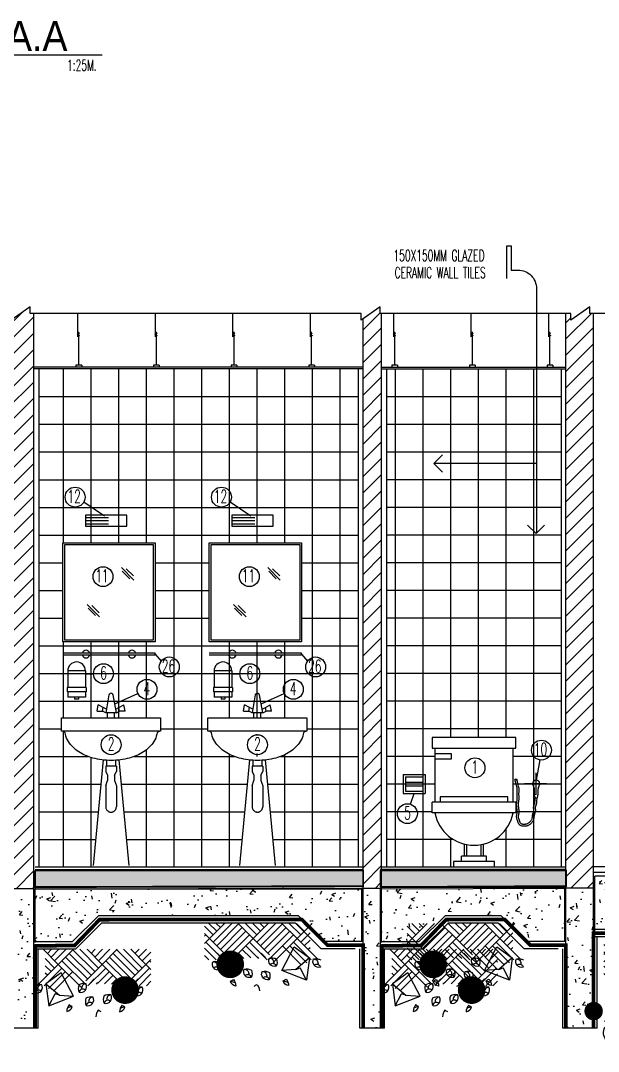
# Model space of a CAD drawing. Extents: x 417610.1 to 417639, y 43413.5 to 43433.4.
# Drawn here: x 417629.19 to 417632.32, y 43422.43 to 43428.02 of the extents above; entities that cross this region are included whole.
import ezdxf

# ---------------------------------------------------------------- set-up
doc = ezdxf.new("R2010")
doc.units = 0
doc.header["$MEASUREMENT"] = 0
for name, pattern in [('CENTER2', [1.125, 0.75, -0.125, 0.125, -0.125]), ('HIDDEN', [0.375, 0.25, -0.125]), ('HIDDEN2', [0.1875, 0.125, -0.0625])]:
    doc.linetypes.add(name, pattern=pattern)
doc.layers.get('0').update_dxf_attribs({"linetype": 'CONTINUOUS'})
for name, color, linetype in [('2', 2, 'CONTINUOUS'), ('AXIS', 11, 'CENTER2'), ('DIM1', 2, 'CONTINUOUS'), ('DW', 7, 'CONTINUOUS'), ('ELE', 3, 'CONTINUOUS'), ('ELV', 7, 'CONTINUOUS'), ('FIX', 3, 'CONTINUOUS'), ('gravel', 11, 'CONTINUOUS'), ('Hatch', 11, 'CONTINUOUS'), ('Plaster', 7, 'CONTINUOUS'), ('SANI', 2, 'CONTINUOUS'), ('SETTING', 3, 'CONTINUOUS'), ('Tile', 5, 'CONTINUOUS'), ('TXT', 2, 'CONTINUOUS'), ('TXT1', 2, 'CONTINUOUS'), ('WALL', 6, 'CONTINUOUS'), ('WallPartition', 2, 'CONTINUOUS'), ('Windows', 9, 'CONTINUOUS')]:
    doc.layers.add(name, color=color, linetype=linetype)
doc.styles.add('ROMANS', font='ROMANS.shx', dxfattribs={"width": 0.6})
doc.styles.add('TTXT', font='swisse.ttf', dxfattribs={"width": 0.6})
pattern_1 = [(50, (-177.4612, -96.84922), (0.21517805478, -0.018825640495), [0.0225, -0.2475]), (355, (-177.4612, -96.84922), (-0.04162540008, 0.22565764011), [0.018, -0.198]), (100.4514, (-177.44326, -96.8508), (0.17355281451, 0.20683186262), [0.019122057, -0.2103426336]), (46.1842, (-177.4612, -96.78922), (0.32017231459, -0.0496557043), [0.03375, -0.37125]), (96.6356, (-177.4345, -96.79336), (0.28039881166, 0.29223536127), [0.0286830864, -0.3155139]), (351.1842, (-177.4612, -96.78922), (0.28039858354, 0.29223558028), [0.027, -0.297]), (21, (-177.4312, -96.80422), (0.179072115636, -0.1207856672), [0.0225, -0.2475]), (326, (-177.4312, -96.80422), (0.07299459958, 0.21754501351), [0.018, -0.198]), (71.4514, (-177.41627, -96.81429), (0.25206678857, 0.09675914901), [0.019122057, -0.2103426336]), (37.5, (-177.46119, -96.84922), (0.003647956595, 0.09986815615), [0, -0.1956, 0, -0.201, 0, -0.19875]), (7.5, (-177.46119, -96.84922), (0.078920861233, 0.118323513565), [0, -0.1146, 0, -0.1911, 0, -0.07575]), (327.5, (-177.52809, -96.84922), (0.160146730852, -0.00676646152), [0, -0.075, 0, -0.234, 0, -0.3105]), (317.5, (-177.5581, -96.84922), (0.174955850803, 0.0300314947), [0, -0.0975, 0, -0.1554, 0, -0.2205])]

# ---------------------------------------------------------------- blocks, each defined once
blk = doc.blocks.new('A$C54676CD1')
at = {"layer": 'AXIS', "linetype": 'CENTER2', "ltscale": 10}
for p, q in [((0.1153, 0.1709), (0.1153, 0.29)), ((0.1716, 0.2302), (0.0525, 0.2302))]:
    blk.add_line(p, q, dxfattribs=at)
at = {"layer": 'DIM1', "linetype": 'HIDDEN'}
for points in [[(0.1196, 0.156), (0.1183, 0.1482), (0.1175, 0.142), (0.117, 0.1369), (0.1167, 0.1328), (0.1165, 0.1294), (0.1164, 0.1262), (0.1161, 0.1231), (0.1155, 0.1198), (0.1146, 0.1167), (0.1135, 0.1137), (0.1124, 0.1111), (0.1114, 0.1087), (0.1105, 0.1066), (0.1099, 0.1048), (0.1094, 0.1033), (0.1092, 0.1022), (0.1092, 0.1011), (0.1093, 0.0997), (0.1095, 0.0979), (0.1099, 0.0957), (0.1104, 0.0932), (0.1108, 0.0902), (0.111, 0.0869), (0.1109, 0.0832), (0.1103, 0.0796), (0.1094, 0.0762), (0.1084, 0.0731), (0.1073, 0.0702), (0.1063, 0.0674), (0.1053, 0.0648), (0.1046, 0.0625), (0.104, 0.0602), (0.1036, 0.058), (0.1033, 0.0555), (0.1031, 0.0527), (0.1028, 0.0497), (0.1025, 0.0464), (0.102, 0.0428), (0.1012, 0.039), (0.1, 0.0351), (0.0983, 0.0312), (0.0963, 0.0275), (0.094, 0.0241), (0.0915, 0.0208), (0.0889, 0.0178), (0.0862, 0.0149), (0.0834, 0.0123), (0.0806, 0.01), (0.0778, 0.0079), (0.0749, 0.0061), (0.0719, 0.0045), (0.0689, 0.0032), (0.0658, 0.0022), (0.0627, 0.0014), (0.0595, 0.0008), (0.0563, 0.0004), (0.0529, 0.0001), (0.0494, 0), (0.0458, 0.0001), (0.042, 0.0004), (0.0382, 0.001), (0.0344, 0.0021), (0.0306, 0.0036), (0.0269, 0.0059), (0.0237, 0.0088), (0.0212, 0.012), (0.0194, 0.0153), (0.018, 0.0186), (0.0169, 0.0217), (0.016, 0.0246), (0.0152, 0.0273), (0.0145, 0.0298), (0.0137, 0.0322), (0.0128, 0.0347), (0.0119, 0.0374), (0.011, 0.0402), (0.0102, 0.0433), (0.0095, 0.0465), (0.0091, 0.05), (0.0089, 0.0537), (0.0092, 0.0573), (0.0097, 0.0607), (0.0103, 0.064), (0.011, 0.0671), (0.0116, 0.0702), (0.012, 0.0732), (0.0124, 0.0763), (0.0125, 0.0795), (0.0124, 0.0831), (0.012, 0.087), (0.0115, 0.0913), (0.0109, 0.0959), (0.0102, 0.1007), (0.0096, 0.1057), (0.0092, 0.1108), (0.009, 0.1161), (0.009, 0.1212), (0.0094, 0.1262), (0.0099, 0.1309), (0.0105, 0.1354), (0.0111, 0.1396), (0.0117, 0.1435), (0.0122, 0.1471), (0.0125, 0.1503), (0.0126, 0.1533), (0.0126, 0.1563), (0.0125, 0.1592), (0.0123, 0.1622), (0.012, 0.1652), (0.0118, 0.1684), (0.0116, 0.1717), (0.0115, 0.1752), (0.0116, 0.1787), (0.0118, 0.1822), (0.012, 0.1855), (0.0123, 0.1887), (0.0126, 0.1917), (0.0127, 0.1946), (0.0128, 0.1973), (0.0128, 0.1998), (0.0125, 0.2023), (0.0121, 0.2051), (0.0113, 0.2089), (0.0101, 0.214), (0.0085, 0.2207), (0.0062, 0.2293), (0.0034, 0.2403), (0, 0.254)], [(0.1097, 0.1576), (0.1084, 0.1496), (0.1076, 0.1431), (0.107, 0.1378), (0.1067, 0.1334), (0.1066, 0.1299), (0.1064, 0.127), (0.1062, 0.1244), (0.1057, 0.1221), (0.1051, 0.1197), (0.1042, 0.1174), (0.1032, 0.115), (0.1022, 0.1127), (0.1012, 0.1103), (0.1004, 0.1079), (0.0997, 0.1056), (0.0993, 0.1032), (0.0992, 0.1009), (0.0993, 0.0986), (0.0997, 0.0963), (0.1001, 0.0939), (0.1005, 0.0916), (0.1009, 0.0892), (0.101, 0.0867), (0.1009, 0.0842), (0.1005, 0.0817), (0.0998, 0.0791), (0.099, 0.0764), (0.098, 0.0737), (0.0969, 0.0709), (0.0959, 0.0681), (0.095, 0.0653), (0.0942, 0.0624), (0.0937, 0.0595), (0.0933, 0.0565), (0.0931, 0.0535), (0.0929, 0.0506), (0.0926, 0.0476), (0.0922, 0.0446), (0.0915, 0.0416), (0.0906, 0.0386), (0.0893, 0.0356), (0.0877, 0.0327), (0.0858, 0.0298), (0.0837, 0.0271), (0.0815, 0.0245), (0.0792, 0.0221), (0.0768, 0.0198), (0.0745, 0.0179), (0.0722, 0.0162), (0.0699, 0.0148), (0.0676, 0.0136), (0.0653, 0.0126), (0.063, 0.0118), (0.0605, 0.0112), (0.0579, 0.0107), (0.0552, 0.0103), (0.0523, 0.0101), (0.0493, 0.01), (0.0463, 0.0101), (0.0433, 0.0103), (0.0404, 0.0108), (0.0376, 0.0116), (0.0351, 0.0126), (0.0329, 0.0139), (0.0311, 0.0156), (0.0296, 0.0176), (0.0283, 0.0198), (0.0273, 0.0222), (0.0264, 0.0248), (0.0256, 0.0274), (0.0248, 0.0301), (0.024, 0.0328), (0.0232, 0.0354), (0.0223, 0.038), (0.0214, 0.0405), (0.0206, 0.043), (0.0199, 0.0456), (0.0194, 0.0482), (0.019, 0.0508), (0.019, 0.0535), (0.0192, 0.0562), (0.0196, 0.0591), (0.0201, 0.062), (0.0208, 0.0652), (0.0214, 0.0685), (0.022, 0.0719), (0.0223, 0.0756), (0.0225, 0.0795), (0.0223, 0.0837), (0.022, 0.088), (0.0214, 0.0926), (0.0208, 0.0972), (0.0201, 0.102), (0.0196, 0.1067), (0.0192, 0.1115), (0.019, 0.1162), (0.019, 0.1208), (0.0193, 0.1253), (0.0198, 0.1297), (0.0204, 0.134), (0.021, 0.1381), (0.0216, 0.1421), (0.0221, 0.146), (0.0225, 0.1497), (0.0226, 0.1532), (0.0226, 0.1565), (0.0225, 0.1598), (0.0222, 0.1629), (0.022, 0.166), (0.0217, 0.1691), (0.0216, 0.1721), (0.0215, 0.1752), (0.0216, 0.1783), (0.0217, 0.1815), (0.022, 0.1846), (0.0223, 0.1878), (0.0225, 0.191), (0.0227, 0.1942), (0.0228, 0.1973), (0.0227, 0.2004), (0.0225, 0.2035), (0.0219, 0.2069), (0.0211, 0.2111), (0.0199, 0.2163), (0.0182, 0.2231), (0.0159, 0.2318), (0.0131, 0.2428), (0.0097, 0.2564)]]:
    blk.add_lwpolyline(points, dxfattribs=at)
at = {"layer": 'DIM1'}
blk.add_circle((0.0046, 0.2544), 0.00364, dxfattribs=at)
at = {"layer": 'SETTING'}
for p, q in [((0.1037, 0.2112), (0.0958, 0.229)), ((0.1268, 0.2112), (0.1347, 0.229)), ((0.1053, 0.1733), (0.1053, 0.2039)), ((0.1067, 0.1648), (0.1058, 0.1685)), ((0.124, 0.1658), (0.1247, 0.1685)), ((0.1253, 0.1733), (0.1253, 0.2039)), ((0.1089, 0.1585), (0.1067, 0.1648)), ((0.1144, 0.1503), (0.1089, 0.1585)), ((0.1147, 0.1503), (0.1205, 0.1567)), ((0.1223, 0.1606), (0.1235, 0.1639))]:
    blk.add_line(p, q, dxfattribs=at)
for centre, radius, start, end in [((0.1153, 0.2302), 0.02, 4.7712, 175.2288), ((0.1013, 0.2314), 0.006, 175.2288, 203.9684), ((0.1292, 0.2314), 0.006, 336.0316, 4.7712), ((0.0873, 0.2039), 0.018, 0, 23.9684), ((0.0973, 0.206), 0.008, 0, 23.9684), ((0.1253, 0.1733), 0.02, 180, 193.7048), ((0.1053, 0.1733), 0.02, 346.2952, 0), ((0.1433, 0.2039), 0.018, 156.0316, 180), ((0.1333, 0.206), 0.008, 156.0316, 180), ((0.1034, 0.1672), 0.02, 328.3138, 340.7517), ((0.1046, 0.1705), 0.02, 340.7517, 346.2952)]:
    blk.add_arc(centre, radius, start, end, dxfattribs=at)
blk = doc.blocks.new('Fix')
at = {"layer": 'FIX'}
for p, q in [((-0.2122, 0.6428), (-0.2122, 0.3506)), ((0.2122, 0.3506), (0.2122, 0.6428)), ((-0.2122, 0.6136), (-0.1246, 0.6136)), ((-0.1246, 0.5843), (-0.2122, 0.5843)), ((-0.1246, 0.6136), (-0.1246, 0.5843)), ((-0.2268, 0.2922), (-0.2268, 0.3506)), ((0.2268, 0.3506), (-0.2268, 0.3506)), ((-0.183, 0.3798), (-0.183, 0.3506)), ((0.183, 0.3798), (-0.183, 0.3798)), ((0.183, 0.3506), (0.183, 0.3798)), ((0.2268, 0.3506), (0.2268, 0.2922)), ((0.2268, 0.2922), (-0.2268, 0.2922)), ((-0.052, 0.0584), (-0.052, 0.1232)), ((-0.0382, 0.0584), (-0.0382, 0.1203)), ((0.0382, 0.0584), (0.0382, 0.1203)), ((0.052, 0.0584), (0.052, 0.1232)), ((0.0674, 0.0584), (-0.0674, 0.0584)), ((-0.0674, 0.0292), (-0.0674, 0.0584)), ((0.0674, 0.0292), (0.0674, 0.0584))]:
    blk.add_line(p, q, dxfattribs=at)
for points in [[(0.2268, 0.6428), (0.2268, 0.7012), (-0.2268, 0.7012), (-0.2268, 0.6428)], [(0.1117, 0), (0.1117, 0.0292), (-0.1117, 0.0292), (-0.1117, 0)]]:
    blk.add_lwpolyline(points, close=True, dxfattribs=at)
blk.add_arc((0, 0.333), 0.2161, 190.8887, 349.1113, dxfattribs=at)
blk = doc.blocks.new('A$C24F356C9')
at = {"layer": 'SANI'}
for p, q in [((0, 0.1021), (0.12, 0.1021)), ((0, 0.1021), (0, 0)), ((0.0128, 0.0893), (0.1072, 0.0893)), ((0.0128, 0.0893), (0.0128, 0.0128)), ((0.0128, 0.0606), (0.1072, 0.0606)), ((0.1072, 0.0893), (0.1072, 0.0128)), ((0.12, 0.1021), (0.12, 0)), ((0, 0), (0.12, 0)), ((0.0128, 0.0414), (0.1072, 0.0414)), ((0.0128, 0.0128), (0.1072, 0.0128))]:
    blk.add_line(p, q, dxfattribs=at)
blk = doc.blocks.new('walling')
at = {"layer": 'ELV'}
blk.add_line((0.1363, -1.1797), (-0.4198, -1.1797), dxfattribs=at)
blk.add_lwpolyline([(-0.025, -0.176), (-0.025, 0), (0, 0), (0, -0.1306), (0.0363, -0.1306, -0.414214), (0.1363, -0.2306), (0.1363, -1.5582)], format="xyb", dxfattribs=at)
at = {"layer": 'WALL'}
for p, q in [((-0.4198, -1.1797), (-0.3736, -1.1334)), ((-0.4198, -1.1797), (-0.3736, -1.2259)), ((0.1345, -1.56), (0.0882, -1.5137)), ((0.1345, -1.56), (0.1808, -1.5137))]:
    blk.add_line(p, q, dxfattribs=at)
at = {"layer": 'TXT', "style": 'ROMANS', "width": 0.6}
for s, p in [('150X150MM GLAZED', (-0.639, -0.0816)), ('CERAMIC WALL TILES', (-0.6331, -0.1746))]:
    blk.add_text(s, height=0.06, dxfattribs=at).set_placement(p)
blk = doc.blocks.new('GAN')
for p, q in [((-0.0212, 0.1644), (-0.0212, 0.29)), ((-0.0155, 0.01), (-0.0155, 0.1918)), ((0, 0.01), (-0.031, 0.01)), ((-0.031, 0.01), (-0.031, 0)), ((0, 0.01), (0, 0))]:
    blk.add_line(p, q)
blk.add_lwpolyline([(-0.0118, 0.184), (-0.024, 0.1754), (-0.0113, 0.1703)])
blk = doc.blocks.new('A$C22107CF4')
for p, q in [((0.1286, 0.2837), (0.0467, 0.3655)), ((0.0494, 0.3629), (0.052, 0.3655)), ((0.0692, 0.3431), (0.0916, 0.3655)), ((0.089, 0.3233), (0.1312, 0.3655)), ((0.1088, 0.3035), (0.1708, 0.3655)), ((0.1286, 0.2837), (0.2104, 0.3655)), ((0.3068, 0.2243), (0.188, 0.3431)), ((0.3266, 0.2441), (0.2078, 0.3629)), ((0.3464, 0.2639), (0.2447, 0.3655)), ((0.3662, 0.2837), (0.2843, 0.3655)), ((0.287, 0.3629), (0.2896, 0.3655)), ((0.3068, 0.3431), (0.3292, 0.3655)), ((0.3266, 0.3233), (0.3688, 0.3655)), ((0.3464, 0.3035), (0.4084, 0.3655)), ((0.3662, 0.2837), (0.448, 0.3655)), ((0.5444, 0.2243), (0.4256, 0.3431)), ((0.5642, 0.2441), (0.4454, 0.3629)), ((0.584, 0.2639), (0.4823, 0.3655)), ((0.6038, 0.2837), (0.5219, 0.3655)), ((0.5246, 0.3629), (0.5272, 0.3655)), ((0.5444, 0.3431), (0.5668, 0.3655)), ((0.5642, 0.3233), (0.6064, 0.3655)), ((0.584, 0.3035), (0.6308, 0.3504)), ((0.0126, 0.1677), (0.1286, 0.2837)), ((0.1088, 0.2639), (0.0574, 0.3153)), ((0.2522, 0.1601), (0.1286, 0.2837)), ((0.2844, 0.1675), (0.1484, 0.3035)), ((0.287, 0.2045), (0.1682, 0.3233)), ((0.2775, 0.195), (0.3662, 0.2837)), ((0.4822, 0.1677), (0.3662, 0.2837)), ((0.5048, 0.1847), (0.386, 0.3035)), ((0.5246, 0.2045), (0.4058, 0.3233)), ((0.4877, 0.1677), (0.6038, 0.2837)), ((0.6038, 0.2837), (0.6308, 0.3108)), ((0.6308, 0.2566), (0.6038, 0.2837)), ((0.6308, 0.2962), (0.6236, 0.3035)), ((0.0522, 0.1677), (0.1484, 0.2639)), ((0.089, 0.2441), (0.0574, 0.2757)), ((0.0692, 0.2243), (0.0574, 0.2361)), ((0.0761, 0.152), (0.1682, 0.2441)), ((0.1077, 0.144), (0.2078, 0.2441)), ((0.2911, 0.169), (0.386, 0.2639)), ((0.3425, 0.1808), (0.4058, 0.2441)), ((0.3799, 0.1786), (0.4256, 0.2243)), ((0.5273, 0.1677), (0.6236, 0.2639)), ((0.5669, 0.1677), (0.6308, 0.2316)), ((0.2998, 0.1806), (0.3237, 0.2045)), ((0.335, 0.1762), (0.3435, 0.1847)), ((0.4173, 0.1764), (0.4454, 0.2045)), ((0.4547, 0.1742), (0.4652, 0.1847)), ((0.4927, 0.1359), (0.5613, 0.2045)), ((0.6065, 0.1677), (0.6308, 0.192))]:
    blk.add_line(p, q)
for points in [[(0.0766, 0.0585), (0.2116, 0.111), (0.1441, 0.2385), (0.0616, 0.1785), (0.0766, 0.0585), (0.1112, 0.1244)], [(0.1343, 0.1163), (0.2116, 0.111), (0.1441, 0.2385), (0.0616, 0.1785), (0.1343, 0.1163), (0.1112, 0.1244)]]:
    blk.add_lwpolyline(points)
for centre, radius, start, end in [((0.0263, 0.124), 0.0509, 76.0322, 121.1405), ((0.0105, 0.1589), 0.0317, 253.7091, 27.4015), ((0.0385, 0.1494), 0.024, 89.5708, 192.7334), ((0.2876, 0.1547), 0.0506, 159.5756, 205.1522), ((0.2666, 0.1288), 0.0509, 76.0322, 121.1405), ((0.2507, 0.1636), 0.0317, 253.7091, 27.4015), ((0.2787, 0.1542), 0.024, 89.5708, 192.7334), ((0.0207, 0.1257), 0.0193, 42.46, 171.8043), ((0.261, 0.1305), 0.0193, 42.46, 171.8043), ((0.4233, 0.0945), 0.0506, 159.5756, 205.1522), ((0.4022, 0.0685), 0.0509, 76.0322, 121.1405), ((0.3864, 0.1034), 0.0317, 253.7091, 27.4015), ((0.4143, 0.0939), 0.024, 89.5708, 192.7334), ((0.5929, 0.1359), 0.0506, 159.5756, 205.1522), ((0.5718, 0.1099), 0.0509, 76.0322, 121.1405), ((0.556, 0.1448), 0.0317, 253.7091, 27.4015), ((0.5662, 0.1116), 0.0193, 42.46, 171.8043), ((0.5839, 0.1354), 0.024, 89.5708, 192.7334), ((0.2409, 0.024), 0.0669, 143.5113, 175.9191), ((-0.5126, -1.1654), 1.4144, 59.5906, 60.3518), ((0.3258, 0.0823), 0.0506, 159.5756, 205.1522), ((0.3047, 0.0563), 0.0509, 76.0322, 121.1405), ((0.2889, 0.0912), 0.0317, 253.7091, 27.4015), ((0.2991, 0.058), 0.0193, 42.46, 171.8043), ((0.3168, 0.0818), 0.024, 89.5708, 192.7334), ((0.3966, 0.0702), 0.0193, 42.46, 171.8043), ((0.5272, 0.0216), 0.0669, 143.5113, 175.9191), ((-0.2263, -1.1678), 1.4144, 59.5906, 60.3518), ((0.1707, 0.0622), 0.0336, 275.8828, 346.643), ((0.1707, 0.0622), 0.0336, 275.8828, 346.643), ((0.2198, -0.0514), 0.1071, 98.8765, 112.9463), ((0.3991, -0.0048), 0.0669, 143.5113, 175.9191), ((-0.3544, -1.1942), 1.4144, 59.5906, 60.3518), ((0.457, 0.0598), 0.0336, 275.8828, 346.643), ((0.457, 0.0598), 0.0336, 275.8828, 346.643), ((0.5062, -0.0538), 0.1071, 98.8765, 112.9463)]:
    blk.add_arc(centre, radius, start, end)
at = {"layer": 'Hatch', "const_width": 0.075}
blk.add_lwpolyline([(0.4534, 0.144, 1), (0.5284, 0.144, 1)], format="xyb", close=True, dxfattribs=at)
blk = doc.blocks.new('A$C53BB0ABE')
for p, q in [((0.1286, 0.5089), (0.0467, 0.5908)), ((0.0494, 0.5881), (0.052, 0.5908)), ((0.0692, 0.5683), (0.0916, 0.5908)), ((0.089, 0.5485), (0.1312, 0.5908)), ((0.1088, 0.5287), (0.1708, 0.5908)), ((0.1286, 0.5089), (0.2104, 0.5908)), ((0.3068, 0.4495), (0.188, 0.5683)), ((0.3266, 0.4693), (0.2078, 0.5881)), ((0.3464, 0.4891), (0.2447, 0.5908)), ((0.3662, 0.5089), (0.2843, 0.5908)), ((0.287, 0.5881), (0.2896, 0.5908)), ((0.3068, 0.5683), (0.3292, 0.5908)), ((0.3266, 0.5485), (0.3688, 0.5908)), ((0.3464, 0.5287), (0.4084, 0.5908)), ((0.3662, 0.5089), (0.448, 0.5908)), ((0.5444, 0.4495), (0.4256, 0.5683)), ((0.5642, 0.4693), (0.4454, 0.5881)), ((0.584, 0.4891), (0.4823, 0.5908)), ((0.6038, 0.5089), (0.5219, 0.5908)), ((0.5246, 0.5881), (0.5272, 0.5908)), ((0.5444, 0.5683), (0.5668, 0.5908)), ((0.5642, 0.5485), (0.6064, 0.5908)), ((0.584, 0.5287), (0.6308, 0.5756)), ((0.0126, 0.3929), (0.1286, 0.5089)), ((0.1088, 0.4891), (0.0574, 0.5405)), ((0.2522, 0.3853), (0.1286, 0.5089)), ((0.2844, 0.3927), (0.1484, 0.5287)), ((0.287, 0.4297), (0.1682, 0.5485)), ((0.2775, 0.4202), (0.3662, 0.5089)), ((0.4822, 0.3929), (0.3662, 0.5089)), ((0.5048, 0.4099), (0.386, 0.5287)), ((0.5246, 0.4297), (0.4058, 0.5485)), ((0.4877, 0.3929), (0.6038, 0.5089)), ((0.6038, 0.5089), (0.6308, 0.536)), ((0.6308, 0.4819), (0.6038, 0.5089)), ((0.6308, 0.5215), (0.6236, 0.5287)), ((0.0522, 0.3929), (0.1484, 0.4891)), ((0.089, 0.4693), (0.0574, 0.5009)), ((0.0692, 0.4495), (0.0574, 0.4613)), ((0.0761, 0.3773), (0.1682, 0.4693)), ((0.1077, 0.3692), (0.2078, 0.4693)), ((0.2911, 0.3942), (0.386, 0.4891)), ((0.3425, 0.406), (0.4058, 0.4693)), ((0.3799, 0.4038), (0.4256, 0.4495)), ((0.5273, 0.3929), (0.6236, 0.4891)), ((0.5669, 0.3929), (0.6308, 0.4568)), ((0.2998, 0.4059), (0.3237, 0.4297)), ((0.335, 0.4014), (0.3435, 0.4099)), ((0.4173, 0.4017), (0.4454, 0.4297)), ((0.4547, 0.3995), (0.4652, 0.4099)), ((0.4927, 0.3612), (0.5613, 0.4297)), ((0.6065, 0.3929), (0.6308, 0.4172)), ((0.6038, 0.1716), (0.5993, 0.1716)), ((0.5993, 0.1716), (0.5993, 0.17)), ((0.5993, 0.17), (0.6008, 0.17)), ((0.6008, 0.17), (0.6008, 0.1685)), ((0.6054, 0.17), (0.6038, 0.1716)), ((0.6069, 0.1685), (0.6054, 0.17)), ((0.6084, 0.167), (0.6069, 0.1685)), ((0.6023, 0.1655), (0.6023, 0.1579)), ((0.6023, 0.1579), (0.6054, 0.1564)), ((0.6054, 0.1564), (0.6069, 0.1549)), ((0.6069, 0.1549), (0.6084, 0.1534)), ((0.6099, 0.167), (0.6084, 0.167)), ((0.6084, 0.1534), (0.6175, 0.1534)), ((0.6114, 0.1655), (0.6099, 0.167)), ((0.6129, 0.164), (0.6114, 0.1655)), ((0.616, 0.164), (0.6129, 0.164)), ((0.6175, 0.1625), (0.616, 0.164)), ((0.6205, 0.1625), (0.6175, 0.1625)), ((0.6175, 0.1534), (0.619, 0.1549)), ((0.619, 0.1549), (0.622, 0.1549)), ((0.6205, 0.1609), (0.6205, 0.1625)), ((0.6236, 0.1609), (0.6205, 0.1609)), ((0.622, 0.1564), (0.6236, 0.1579)), ((0.622, 0.1549), (0.622, 0.1564)), ((0.6236, 0.1579), (0.6236, 0.1609)), ((0.1652, 0.1106), (0.1667, 0.1091)), ((0.1667, 0.1091), (0.1758, 0.1091)), ((0.1758, 0.1091), (0.1773, 0.1106)), ((0.1773, 0.1106), (0.1804, 0.1106)), ((0.4049, 0.033), (0.4273, 0.0554))]:
    blk.add_line(p, q)
for points in [[(0.0766, 0.2837), (0.2116, 0.3362), (0.1441, 0.4638), (0.0616, 0.4038), (0.0766, 0.2837), (0.1112, 0.3497)], [(0.1343, 0.3416), (0.2116, 0.3362), (0.1441, 0.4638), (0.0616, 0.4038), (0.1343, 0.3416), (0.1112, 0.3497)]]:
    blk.add_lwpolyline(points)
for centre, radius, start, end in [((0.0263, 0.3493), 0.0509, 76.0322, 121.1405), ((0.0105, 0.3841), 0.0317, 253.7091, 27.4015), ((0.0385, 0.3747), 0.024, 89.5708, 192.7334), ((0.2876, 0.38), 0.0506, 159.5756, 205.1522), ((0.2666, 0.354), 0.0509, 76.0322, 121.1405), ((0.2507, 0.3889), 0.0317, 253.7091, 27.4015), ((0.2787, 0.3794), 0.024, 89.5708, 192.7334), ((0.0207, 0.3509), 0.0193, 42.46, 171.8043), ((0.261, 0.3557), 0.0193, 42.46, 171.8043), ((0.4233, 0.3197), 0.0506, 159.5756, 205.1522), ((0.4022, 0.2938), 0.0509, 76.0322, 121.1405), ((0.3864, 0.3286), 0.0317, 253.7091, 27.4015), ((0.4143, 0.3192), 0.024, 89.5708, 192.7334), ((0.5929, 0.3611), 0.0506, 159.5756, 205.1522), ((0.5718, 0.3352), 0.0509, 76.0322, 121.1405), ((0.556, 0.37), 0.0317, 253.7091, 27.4015), ((0.5662, 0.3369), 0.0193, 42.46, 171.8043), ((0.5839, 0.3606), 0.024, 89.5708, 192.7334), ((0.2409, 0.2493), 0.0669, 143.5113, 175.9191), ((0.1707, 0.2874), 0.0336, 275.8828, 346.643), ((0.1707, 0.2874), 0.0336, 275.8828, 346.643), ((0.2198, 0.1738), 0.1071, 98.8765, 112.9463), ((-0.5126, -0.9402), 1.4144, 59.5906, 60.3518), ((0.3258, 0.3075), 0.0506, 159.5756, 205.1522), ((0.3047, 0.2816), 0.0509, 76.0322, 121.1405), ((0.2889, 0.3164), 0.0317, 253.7091, 27.4015), ((0.2991, 0.2833), 0.0193, 42.46, 171.8043), ((0.3168, 0.307), 0.024, 89.5708, 192.7334), ((0.3966, 0.2954), 0.0193, 42.46, 171.8043), ((0.5272, 0.2468), 0.0669, 143.5113, 175.9191), ((-0.2263, -0.9426), 1.4144, 59.5906, 60.3518), ((0.3991, 0.2205), 0.0669, 143.5113, 175.9191), ((0.3289, 0.2586), 0.0336, 275.8828, 346.643), ((0.3289, 0.2586), 0.0336, 275.8828, 346.643), ((0.3781, 0.145), 0.1071, 98.8765, 112.9463), ((-0.3544, -0.969), 1.4144, 59.5906, 60.3518), ((0.457, 0.285), 0.0336, 275.8828, 346.643), ((0.457, 0.285), 0.0336, 275.8828, 346.643), ((0.5062, 0.1714), 0.1071, 98.8765, 112.9463), ((0.2342, 0.1849), 0.0506, 159.5756, 205.1522), ((0.1973, 0.1938), 0.0317, 253.7091, 27.4015), ((0.2076, 0.1607), 0.0193, 42.46, 171.8043), ((0.2974, 0.1777), 0.0669, 143.5113, 175.9191), ((0.2272, 0.2159), 0.0336, 275.8828, 346.643), ((0.2272, 0.2159), 0.0336, 275.8828, 346.643), ((0.2764, 0.1023), 0.1071, 98.8765, 112.9463), ((-0.4561, -1.0117), 1.4144, 59.5906, 60.3518), ((0.4217, 0.1339), 0.0669, 143.5113, 175.9191), ((-0.3318, -1.0556), 1.4144, 59.5906, 60.3518), ((0.444, 0.1562), 0.0317, 253.7091, 27.4015), ((0.4719, 0.1468), 0.024, 89.5708, 192.7334), ((0.1633, 0.075), 0.0669, 143.5113, 175.9191), ((-0.5902, -1.1144), 1.4144, 59.5906, 60.3518), ((0.2641, 0.1182), 0.0309, 145.6775, 215.1297), ((0.2643, 0.1135), 0.0339, 70.0639, 139.3275), ((0.2477, 0.1308), 0.0317, 253.7091, 27.4015), ((0.258, 0.0977), 0.0193, 42.46, 171.8043), ((0.2757, 0.1214), 0.024, 89.5708, 192.7334), ((0.364, 0.1228), 0.0506, 159.5756, 205.1522), ((0.343, 0.0969), 0.0509, 76.0322, 121.1405), ((0.3271, 0.1317), 0.0317, 253.7091, 27.4015), ((0.3374, 0.0986), 0.0193, 42.46, 171.8043), ((0.3551, 0.1223), 0.024, 89.5708, 192.7334), ((0.3515, 0.172), 0.0336, 275.8828, 346.643), ((0.3515, 0.172), 0.0336, 275.8828, 346.643), ((0.4007, 0.0584), 0.1071, 98.8765, 112.9463), ((0.4809, 0.1473), 0.0506, 159.5756, 205.1522), ((0.4542, 0.123), 0.0193, 42.46, 171.8043), ((0.6418, 0.0795), 0.1012, 159.5756, 205.1522), ((0.5997, 0.0276), 0.1018, 76.0322, 121.1405), ((0.568, 0.0973), 0.0634, 253.7091, 27.4015), ((0.6239, 0.0785), 0.048, 89.5708, 192.7334), ((0.0931, 0.1132), 0.0336, 275.8828, 346.643), ((0.0931, 0.1132), 0.0336, 275.8828, 346.643), ((0.1423, -0.0004), 0.1071, 98.8765, 112.9463), ((0.247, 0.0605), 0.0669, 143.5113, 175.9191), ((0.1768, 0.0987), 0.0336, 275.8828, 346.643), ((0.1768, 0.0987), 0.0336, 275.8828, 346.643), ((0.2259, -0.0149), 0.1071, 98.8765, 112.9463), ((-0.5065, -1.1289), 1.4144, 59.5906, 60.3518), ((0.2488, 0.0686), 0.0506, 159.5756, 205.1522), ((0.2277, 0.0426), 0.0509, 76.0322, 121.1405), ((0.2119, 0.0775), 0.0317, 253.7091, 27.4015), ((0.2221, 0.0443), 0.0193, 42.46, 171.8043), ((0.2398, 0.0681), 0.024, 89.5708, 192.7334), ((0.347, 0.0689), 0.0317, 253.7091, 27.4015), ((0.3641, 0.0592), 0.0267, 65.5992, 147.4022), ((0.4454, 0.0455), 0.1012, 159.5756, 205.1522), ((0.4033, -0.0063), 0.1018, 76.0322, 121.1405), ((0.5126, -0.0328), 0.1801, 139.7514, 152.5428), ((0.3716, 0.0634), 0.0634, 253.7091, 27.4015), ((0.4275, 0.0445), 0.048, 89.5708, 192.7334), ((0.5884, 0.031), 0.0386, 42.46, 171.8043), ((0.3603, 0.0256), 0.0257, 64.3681, 149.8962)]:
    blk.add_arc(centre, radius, start, end)
at = {"layer": 'Hatch'}
for points, const_width in [([(0.4534, 0.3692, 1), (0.5284, 0.3692, 1)], 0.075), ([(0.6603, 0.2138, 1), (0.7103, 0.2138, 1)], 0.05), ([(0.1682, 0.136, 1), (0.2432, 0.136, 1)], 0.075), ([(0.3881, 0.162, 1), (0.4381, 0.162, 1)], 0.05)]:
    blk.add_lwpolyline(points, format="xyb", close=True, dxfattribs=dict(at, const_width=const_width))
blk = doc.blocks.new('A$C753C42D5')
at = {"layer": 'SANI', "linetype": 'Continuous'}
for p, q in [((0.2568, 0.9248), (0.2394, 0.8287)), ((0.2968, 0.8287), (0.2793, 0.9248)), ((0.1923, 0.8373), (0.1985, 0.8714)), ((0.225, 0.8568), (0.1985, 0.8714)), ((0.2215, 0.8373), (0.225, 0.8568)), ((0.2429, 0.8483), (0.225, 0.8568)), ((0.2933, 0.8483), (0.3112, 0.8568)), ((0.3112, 0.8568), (0.3377, 0.8714)), ((0.3147, 0.8373), (0.3112, 0.8568)), ((0.3439, 0.8373), (0.3377, 0.8714)), ((0.1923, 0.8373), (0.2215, 0.8373)), ((0.2394, 0.8287), (0.2215, 0.8373)), ((0.2968, 0.8287), (0.2394, 0.8287)), ((0.2489, 0.8), (0.2489, 0.8287)), ((0.2872, 0.8), (0.2872, 0.8287)), ((0.2968, 0.8287), (0.3147, 0.8373)), ((0.3439, 0.8373), (0.3147, 0.8373)), ((0.2252, 0.5724), (0.1713, 0)), ((0.3109, 0.5724), (0.3648, 0))]:
    blk.add_line(p, q, dxfattribs=at)
at = {"layer": 'SANI', "linetype": 'HIDDEN2'}
for p, q in [((0.2441, 0.57), (0.2441, 0.5382)), ((0.292, 0.57), (0.292, 0.5382)), ((0.2968, 0.5382), (0.2394, 0.5382)), ((0.2394, 0.5382), (0.2394, 0.5094)), ((0.2394, 0.5094), (0.2489, 0.4903)), ((0.2872, 0.4903), (0.2968, 0.5094)), ((0.2968, 0.5382), (0.2968, 0.5094)), ((0.2394, 0.4328), (0.2489, 0.4616)), ((0.2489, 0.4903), (0.2489, 0.4616)), ((0.2872, 0.4903), (0.2872, 0.4616)), ((0.2872, 0.4616), (0.2968, 0.4328)), ((0.2394, 0.4328), (0.2394, 0.3179)), ((0.2968, 0.4328), (0.2968, 0.3179))]:
    blk.add_line(p, q, dxfattribs=at)
at = {"layer": 'SANI', "linetype": 'Continuous'}
blk.add_lwpolyline([(0.5362, 0.8), (0.5362, 0.789), (0.5362, 0.7282), (0, 0.7282), (0, 0.789), (0, 0.8)], close=True, dxfattribs=at)
for points in [[(0.517, 0.7282, -0.000994), (0.517, 0.7278, -0.145509)], [(0.5158, 0.7124, -0.107261), (0.5003, 0.6716, -0.107169), (0.4442, 0.6162, -0.077294), (0.3677, 0.5829, -0.06439), (0.2685, 0.57, -0.06439), (0.1694, 0.5829, -0.077294), (0.0929, 0.6162, -0.107169), (0.0368, 0.6716, -0.107938), (0.0212, 0.7126, -0.000994)]]:
    blk.add_lwpolyline(points, format="xyb", dxfattribs=at)
for centre, radius, start, end in [((0.2681, 0.9226), 0.0115, 9.5273, 170.4727), ((0.0024, 0.709), 0.0191, 10.8078, 88.4915), ((0.5347, 0.709), 0.0191, 89.1936, 170.0196)]:
    blk.add_arc(centre, radius, start, end, dxfattribs=at)
at = {"layer": 'SANI', "linetype": 'HIDDEN2'}
blk.add_arc((0.2681, 0.3179), 0.0287, 180, 0, dxfattribs=at)

msp = doc.modelspace()

# ---------------------------------------------------------------- hatches: boundary and pattern name
at = {"layer": 'Hatch'}
h = msp.add_hatch(dxfattribs=at)
h.set_pattern_fill('ANSI31', color=256, scale=0.5, style=0)
h.set_pattern_definition([(45, (-177.461194, -96.84922), (-0.044194173824, 0.044194173824), [])])
h.paths.add_polyline_path([(417632.2957, 43426.4268), (417632.2754, 43426.4268), (417632.2754, 43426.4639), (417632.1724, 43426.3912), (417632.1724, 43426.4268), (417632.1457, 43426.4268), (417632.1457, 43423.311), (417632.2957, 43423.311)])
h.paths.add_polyline_path([(417631.1457, 43426.4268), (417631.138, 43426.4268), (417631.138, 43426.4639), (417631.0457, 43426.3987), (417631.0457, 43423.3118), (417631.1457, 43423.3118), (417631.1457, 43423.3168), (417631.1401, 43423.3168), (417631.1401, 43423.4118), (417631.1457, 43423.4118)])
h.paths.add_polyline_path([(417629.2607, 43426.4268), (417629.2405, 43426.4268), (417629.2405, 43426.4639), (417629.1375, 43426.3912), (417629.1375, 43426.4268), (417629.1107, 43426.4268), (417629.1107, 43423.4118), (417629.1107, 43423.4118), (417629.1107, 43423.3168), (417629.1107, 43423.3168), (417629.1107, 43423.3068), (417629.2607, 43423.3068), (417629.2607, 43423.3168), (417629.2607, 43423.4068)])
h.paths.add_polyline_path([(417627.4707, 43426.4268), (417627.4575, 43426.4268), (417627.4575, 43426.4639), (417627.3546, 43426.3912), (417627.3546, 43426.4268), (417627.3207, 43426.4268), (417627.3207, 43425.6268), (417627.4707, 43425.6268)])
at = {"layer": 'Windows'}
h = msp.add_hatch(dxfattribs=at)
h.set_pattern_fill('AR-SAND', color=256, scale=0.05, style=0)
h.set_pattern_definition([(37.5, (-177.46119, -96.84922), (-0.003149667905, 0.09634118845), [0, -0.076, 0, -0.085, 0, -0.08125]), (7.5, (-177.4612, -96.84922), (0.088488835263, 0.14110730326), [0, -0.041, 0, -0.0685, 0, -0.02625]), (327.5, (-177.52269, -96.84922), (0.155707093088, 0.000282952677), [0, -0.025, 0, -0.09, 0, -0.1175]), (317.5, (-177.5227, -96.84922), (0.15030633023, 0.043883778247), [0, -0.0125, 0, -0.059, 0, -0.0675])])
h.paths.add_polyline_path([(417632.1456, 43423.4118), (417631.1401, 43423.4118), (417631.1401, 43423.3168), (417632.1456, 43423.3168)])
h.paths.add_polyline_path([(417631.0456, 43423.4068), (417629.2663, 43423.4068), (417629.2663, 43423.3068), (417631.0456, 43423.3068)])
h.paths.add_polyline_path([(417629.1107, 43423.4118), (417627.4707, 43423.4118), (417627.4707, 43423.3168), (417629.1107, 43423.3168)])
h.paths.add_polyline_path([(417627.3207, 43423.4068), (417625.5763, 43423.4068), (417625.5763, 43423.3068), (417627.3207, 43423.3068)])
h = msp.add_hatch(dxfattribs=at)
h.set_pattern_fill('AR-CONC', color=256, scale=0.03, style=0)
h.set_pattern_definition(pattern_1)
h.paths.add_polyline_path([(417632.5697, 43423.0868), (417632.7097, 43423.2268), (417633.5778, 43423.2268), (417633.5778, 43423.2924), (417633.5944, 43423.2924), (417633.5553, 43423.3249), (417633.5778, 43423.3249), (417633.5778, 43423.3768), (417632.3021, 43423.3768), (417632.3021, 43423.0868)])
h.paths.add_polyline_path([(417631.312, 43423.0376), (417631.3278, 43423.0218), (417631.3498, 43423.0218), (417631.4898, 43423.1618), (417631.7947, 43423.1618), (417631.9347, 43423.0218), (417632.1393, 43423.0218), (417632.1393, 43423.3118), (417631.1457, 43423.3068), (417631.1457, 43423.0218), (417631.2962, 43423.0218)])
h.paths.add_polyline_path([(417631.1401, 43423.3118), (417631.0457, 43423.3118), (417631.0457, 43423.0218), (417631.0457, 43422.5511), (417631.1401, 43422.5511)])
h.paths.add_polyline_path([(417631.0393, 43423.3118), (417629.2663, 43423.3068), (417629.2663, 43423.0218), (417629.4704, 43423.0218), (417629.6104, 43423.1618), (417630.6947, 43423.1618), (417630.8347, 43423.0218), (417631.0393, 43423.0218)])
h.paths.add_polyline_path([(417629.2607, 43423.3068), (417629.1107, 43423.3068), (417629.1107, 43423.0218), (417629.1107, 43422.5511), (417629.2607, 43422.5511)])
h = msp.add_hatch(dxfattribs=at)
h.set_pattern_fill('AR-CONC', color=256, scale=0.03, style=0)
h.set_pattern_definition(pattern_1)
h.paths.add_polyline_path([(417632.2957, 43423.311), (417632.1457, 43423.311), (417632.1457, 43422.5511), (417632.2957, 43422.5511), (417632.2957, 43422.6192, -0.412817), (417632.2708, 43422.6442, -0.412817), (417632.2957, 43422.6692)])

# ---------------------------------------------------------------- linework, layer by layer
at = {"layer": '2'}
for p, q in [((417631.0457, 43422.5511), (417631.0457, 43423.4268)), ((417633.5778, 43423.3768), (417632.3021, 43423.3768)), ((417632.3021, 43423.0554), (417632.3021, 43423.3768)), ((417629.2607, 43422.5511), (417629.2607, 43423.3168)), ((417629.2663, 43423.3068), (417631.0393, 43423.3118)), ((417631.0393, 43423.0218), (417631.0393, 43423.3118)), ((417631.0457, 43423.3118), (417631.1457, 43423.3118)), ((417631.0457, 43423.0218), (417631.0457, 43423.3118)), ((417631.1401, 43422.5511), (417631.1401, 43423.3118)), ((417631.1457, 43423.3068), (417632.1393, 43423.3118)), ((417632.1393, 43423.0218), (417632.1393, 43423.3118)), ((417632.1457, 43422.5511), (417632.1457, 43423.311)), ((417632.2957, 43423.311), (417632.1457, 43423.311)), ((417632.2957, 43422.5541), (417632.2957, 43423.311)), ((417629.2607, 43423.3068), (417629.1107, 43423.3068)), ((417629.2663, 43423.0168), (417629.2663, 43423.3068)), ((417631.1457, 43423.0168), (417631.1457, 43423.3068)), ((417629.4704, 43423.0218), (417629.6104, 43423.1618)), ((417630.6947, 43423.1618), (417629.6104, 43423.1618)), ((417630.8347, 43423.0218), (417630.6947, 43423.1618)), ((417631.3498, 43423.0218), (417631.4898, 43423.1618)), ((417631.7947, 43423.1618), (417631.4898, 43423.1618)), ((417631.9347, 43423.0218), (417631.7947, 43423.1618)), ((417629.487, 43422.9818), (417629.627, 43423.1218)), ((417630.6782, 43423.1218), (417629.627, 43423.1218)), ((417630.8182, 43422.9818), (417630.6782, 43423.1218)), ((417631.3664, 43422.9818), (417631.5064, 43423.1218)), ((417631.7782, 43423.1218), (417631.5064, 43423.1218)), ((417631.9182, 43422.9818), (417631.7782, 43423.1218)), ((417632.5697, 43423.0868), (417632.2957, 43423.0868)), ((417632.5863, 43423.0468), (417632.2897, 43423.0468)), ((417632.3157, 43422.5511), (417632.3157, 43423.0468)), ((417629.2607, 43422.5825), (417629.2607, 43422.9768)), ((417629.2663, 43423.0218), (417629.4704, 43423.0218)), ((417629.2771, 43422.9818), (417629.487, 43422.9818)), ((417629.2831, 43422.5511), (417629.2831, 43422.9818)), ((417631.0026, 43422.9818), (417630.8182, 43422.9818)), ((417631.0393, 43423.0218), (417630.8347, 43423.0218)), ((417631.0286, 43422.5511), (417631.0286, 43422.9818)), ((417631.1401, 43422.5825), (417631.1401, 43422.9768)), ((417631.1457, 43423.0218), (417631.3498, 43423.0218)), ((417631.1565, 43422.9818), (417631.3664, 43422.9818)), ((417631.1625, 43422.5511), (417631.1625, 43422.9818)), ((417632.1026, 43422.9818), (417631.9182, 43422.9818)), ((417632.1393, 43423.0218), (417631.9347, 43423.0218)), ((417632.1286, 43422.5511), (417632.1286, 43422.9818)), ((417629.2831, 43422.5511), (417629.0936, 43422.5511)), ((417631.1625, 43422.5511), (417631.0286, 43422.5511)), ((417632.3157, 43422.5511), (417632.1286, 43422.5511))]:
    msp.add_line(p, q, dxfattribs=at)
at = {"layer": 'DW'}
for p, q in [((417629.5309, 43425.4053), (417629.643, 43425.3295)), ((417630.3246, 43425.4053), (417630.4367, 43425.3295)), ((417629.9178, 43424.5803), (417629.9503, 43424.5416)), ((417630.7116, 43424.5803), (417630.744, 43424.5416)), ((417629.5397, 43424.4741), (417629.5836, 43424.4741)), ((417630.3335, 43424.4741), (417630.3774, 43424.4741)), ((417629.6986, 43424.3107), (417629.8244, 43424.3671)), ((417630.4923, 43424.3107), (417630.6182, 43424.3671)), ((417632.0035, 43424.0065), (417631.9845, 43423.8968)), ((417631.3028, 43423.7663), (417631.322, 43423.8247))]:
    msp.add_line(p, q, dxfattribs=at)
at = {"layer": 'ELE'}
msp.add_lwpolyline([(417632.5636, 43426.4268), (417632.2754, 43426.4268), (417632.2754, 43426.4639), (417632.1724, 43426.3912), (417632.1724, 43426.4268), (417631.138, 43426.4268), (417631.138, 43426.4639), (417631.0351, 43426.3912), (417631.0351, 43426.4268), (417629.2405, 43426.4268), (417629.2405, 43426.4639), (417629.1375, 43426.3912), (417629.1375, 43426.4268), (417627.4575, 43426.4268), (417627.4575, 43426.4639), (417627.3546, 43426.3912), (417627.3546, 43426.4268), (417625.5516, 43426.4268), (417625.5516, 43426.4639), (417625.4487, 43426.3912), (417625.4487, 43426.4268), (417625.1877, 43426.4268)], dxfattribs=at)
at = {"layer": 'FIX'}
for p, q in [((417629.8025, 43424.9819), (417629.7349, 43425.0496)), ((417629.8001, 43425.0041), (417629.7607, 43425.0434)), ((417630.5963, 43424.9819), (417630.5286, 43425.0496)), ((417630.5938, 43425.0041), (417630.5545, 43425.0434)), ((417629.7804, 43424.9893), (417629.7398, 43425.0299)), ((417630.5741, 43424.9893), (417630.5335, 43425.0299)), ((417629.6169, 43424.7822), (417629.5493, 43424.8499)), ((417629.5948, 43424.7896), (417629.5542, 43424.8302)), ((417629.6145, 43424.8044), (417629.5751, 43424.8437)), ((417630.4107, 43424.7822), (417630.343, 43424.8499)), ((417630.3885, 43424.7896), (417630.3479, 43424.8302)), ((417630.4082, 43424.8044), (417630.3688, 43424.8437))]:
    msp.add_line(p, q, dxfattribs=at)
at = {"layer": 'FIX', "color": 2}
for p, q in [((417629.9178, 43424.5857), (417629.4178, 43424.5857)), ((417629.9178, 43424.5749), (417629.4178, 43424.5749)), ((417629.9178, 43424.5749), (417629.9178, 43424.5857)), ((417630.7116, 43424.5857), (417630.2116, 43424.5857)), ((417630.7116, 43424.5749), (417630.2116, 43424.5749)), ((417630.7116, 43424.5749), (417630.7116, 43424.5857))]:
    msp.add_line(p, q, dxfattribs=at)
for points in [[(417629.9178, 43425.1839), (417629.9178, 43424.6463), (417629.4178, 43424.6463), (417629.4178, 43425.1839)], [(417629.9078, 43425.1739), (417629.9078, 43424.6563), (417629.4278, 43424.6563), (417629.4278, 43425.1739)], [(417630.7116, 43425.1839), (417630.7116, 43424.6463), (417630.2116, 43424.6463), (417630.2116, 43425.1839)], [(417630.7016, 43425.1739), (417630.7016, 43424.6563), (417630.2216, 43424.6563), (417630.2216, 43425.1739)]]:
    msp.add_lwpolyline(points, close=True, dxfattribs=at)
for centre in [(417629.4837, 43425.4314), (417630.2774, 43425.4314), (417629.635, 43425.0004), (417630.4288, 43425.0004), (417629.9944, 43424.5106), (417630.7882, 43424.5106), (417629.6376, 43424.4741), (417630.4313, 43424.4741), (417629.8736, 43424.3892), (417630.6674, 43424.3892), (417629.6789, 43424.0888), (417630.4727, 43424.0888), (417632.0127, 43424.0596), (417631.652, 43423.9637), (417631.2858, 43423.7151)]:
    msp.add_circle(centre, 0.054, dxfattribs=at)
for centre, start, end in [((417629.5428, 43424.5803), 15.2023, 164.7977), ((417629.7928, 43424.5803), 15.2023, 164.7977), ((417630.3366, 43424.5803), 15.2023, 164.7977), ((417630.5866, 43424.5803), 15.2023, 164.7977), ((417629.5428, 43424.5803), 195.2023, 344.7977), ((417629.7928, 43424.5803), 195.2023, 344.7977), ((417630.3366, 43424.5803), 195.2023, 344.7977), ((417630.5866, 43424.5803), 195.2023, 344.7977)]:
    msp.add_arc(centre, 0.0206, start, end, dxfattribs=at)
at = {"layer": 'Hatch', "linetype": 'HIDDEN2'}
for p, q in [((417629.5392, 43425.3219), (417629.7642, 43425.3219)), ((417630.3329, 43425.3219), (417630.5579, 43425.3219)), ((417629.5392, 43425.3039), (417629.7642, 43425.3039)), ((417629.5392, 43425.2859), (417629.7642, 43425.2859)), ((417630.3329, 43425.3039), (417630.5579, 43425.3039)), ((417630.3329, 43425.2859), (417630.5579, 43425.2859))]:
    msp.add_line(p, q, dxfattribs=at)
at = {"layer": 'Plaster'}
for p, q in [((417631.0457, 43426.1368), (417629.2607, 43426.1368)), ((417631.0457, 43426.1268), (417629.2607, 43426.1268)), ((417629.2867, 43426.1268), (417629.2867, 43423.4268)), ((417631.0197, 43426.1268), (417631.0197, 43423.4268)), ((417631.1457, 43426.1368), (417632.1457, 43426.1368)), ((417631.1457, 43426.1267), (417632.1457, 43426.1267)), ((417631.1717, 43426.1268), (417631.1717, 43423.4268)), ((417632.1197, 43426.1268), (417632.1197, 43423.4268)), ((417629.2663, 43423.4267), (417631.0457, 43423.4267)), ((417631.1457, 43423.4267), (417632.1457, 43423.4267)), ((417633.5778, 43423.4268), (417632.2957, 43423.4268)), ((417629.2664, 43423.4118), (417631.0457, 43423.4118)), ((417629.2664, 43423.4068), (417631.0457, 43423.4068)), ((417631.1457, 43423.4118), (417632.1457, 43423.4118)), ((417631.1457, 43423.4068), (417632.1457, 43423.4068)), ((417633.5778, 43423.3968), (417632.2957, 43423.3968))]:
    msp.add_line(p, q, dxfattribs=at)
at = {"layer": 'SANI', "color": 6}
msp.add_line((417628.1339, 43427.8307), (417629.63, 43427.8307), dxfattribs=at)
at = {"layer": 'SANI'}
for p, q in [((417629.5397, 43424.4896), (417629.4439, 43424.4896)), ((417629.4439, 43424.4896), (417629.4439, 43424.3986)), ((417629.5397, 43424.4896), (417629.5397, 43424.3986)), ((417630.3335, 43424.4896), (417630.2376, 43424.4896)), ((417630.2376, 43424.4896), (417630.2376, 43424.3986)), ((417630.3335, 43424.4896), (417630.3335, 43424.3986)), ((417629.5436, 43424.3986), (417629.44, 43424.3986)), ((417629.44, 43424.3986), (417629.44, 43424.3756)), ((417629.5436, 43424.3756), (417629.44, 43424.3756)), ((417629.4439, 43424.3756), (417629.4439, 43424.3472)), ((417629.5397, 43424.3756), (417629.5397, 43424.3472)), ((417629.5436, 43424.3986), (417629.5436, 43424.3756)), ((417630.3373, 43424.3986), (417630.2338, 43424.3986)), ((417630.2338, 43424.3986), (417630.2338, 43424.3756)), ((417630.3373, 43424.3756), (417630.2338, 43424.3756)), ((417630.2376, 43424.3756), (417630.2376, 43424.3472)), ((417630.3335, 43424.3756), (417630.3335, 43424.3472)), ((417630.3373, 43424.3986), (417630.3373, 43424.3756)), ((417629.5397, 43424.3472), (417629.4439, 43424.3472)), ((417629.4813, 43424.3472), (417629.4813, 43424.3357)), ((417629.5023, 43424.3357), (417629.4813, 43424.3357)), ((417629.5023, 43424.3472), (417629.5023, 43424.3357)), ((417630.3335, 43424.3472), (417630.2376, 43424.3472)), ((417630.275, 43424.3472), (417630.275, 43424.3357)), ((417630.2961, 43424.3357), (417630.275, 43424.3357)), ((417630.2961, 43424.3472), (417630.2961, 43424.3357))]:
    msp.add_line(p, q, dxfattribs=at)
for points in [[(417629.5392, 43425.2739), (417629.7642, 43425.2739), (417629.7642, 43425.3339), (417629.5392, 43425.3339)], [(417630.3329, 43425.2739), (417630.5579, 43425.2739), (417630.5579, 43425.3339), (417630.3329, 43425.3339)]]:
    msp.add_lwpolyline(points, close=True, dxfattribs=at)
for centre in [(417629.4918, 43424.4896), (417630.2855, 43424.4896)]:
    msp.add_arc(centre, 0.0479, 0, 180, dxfattribs=at)
at = {"layer": 'Tile'}
for p, q in [((417629.4197, 43426.1268), (417629.4197, 43425.1839)), ((417629.5697, 43426.1268), (417629.5697, 43425.1839)), ((417629.7197, 43426.1268), (417629.7197, 43425.1839)), ((417629.8697, 43426.1268), (417629.8697, 43425.1839)), ((417630.0197, 43426.1268), (417630.0197, 43423.4267)), ((417630.1697, 43426.1268), (417630.1697, 43423.4267)), ((417630.3197, 43426.1268), (417630.3197, 43425.1839)), ((417630.4697, 43426.1268), (417630.4697, 43425.1839)), ((417630.6197, 43426.1268), (417630.6197, 43425.1839)), ((417630.7697, 43426.1268), (417630.7697, 43423.4267)), ((417630.9197, 43426.1268), (417630.9197, 43423.4267)), ((417631.2197, 43426.1268), (417631.2197, 43423.4268)), ((417631.3697, 43426.1268), (417631.3697, 43423.4268)), ((417631.5197, 43426.1268), (417631.5197, 43424.128)), ((417631.6697, 43426.1268), (417631.6697, 43424.128)), ((417631.8197, 43426.1268), (417631.8197, 43424.128)), ((417631.9697, 43426.1268), (417631.9697, 43423.4268)), ((417629.2867, 43425.9764), (417631.0197, 43425.9764)), ((417631.1717, 43425.9764), (417632.1197, 43425.9764)), ((417629.2867, 43425.8264), (417631.0197, 43425.8264)), ((417631.1717, 43425.8264), (417632.1197, 43425.8264)), ((417629.2867, 43425.6764), (417631.0197, 43425.6764)), ((417631.1717, 43425.6764), (417632.1197, 43425.6764)), ((417629.2867, 43425.526), (417631.0197, 43425.526)), ((417631.1717, 43425.5264), (417632.1197, 43425.5264)), ((417629.2867, 43425.376), (417631.0197, 43425.376)), ((417631.1717, 43425.3765), (417632.1197, 43425.3765)), ((417629.2867, 43425.2261), (417631.0197, 43425.2261)), ((417631.1717, 43425.2265), (417632.1197, 43425.2265)), ((417629.2867, 43425.0757), (417629.4178, 43425.0757)), ((417629.9178, 43425.0757), (417630.2116, 43425.0757)), ((417630.7116, 43425.0757), (417631.0197, 43425.0757)), ((417631.1717, 43425.0765), (417632.1197, 43425.0765)), ((417629.2867, 43424.9257), (417629.4178, 43424.9257)), ((417629.9178, 43424.9257), (417630.2116, 43424.9257)), ((417630.7116, 43424.9257), (417631.0197, 43424.9257)), ((417631.1717, 43424.9265), (417632.1197, 43424.9265)), ((417629.2867, 43424.7757), (417629.4178, 43424.7757)), ((417629.9178, 43424.7757), (417630.2116, 43424.7757)), ((417630.7116, 43424.7757), (417631.0197, 43424.7757)), ((417631.1717, 43424.7766), (417632.1197, 43424.7766)), ((417629.2867, 43424.6253), (417631.0197, 43424.6253)), ((417629.4197, 43424.6463), (417629.4197, 43424.2339)), ((417629.5697, 43424.6463), (417629.5697, 43424.2339)), ((417629.7197, 43424.6463), (417629.7197, 43424.2339)), ((417629.8697, 43424.6463), (417629.8697, 43424.2339)), ((417630.3197, 43424.6463), (417630.3197, 43424.2339)), ((417630.4697, 43424.6463), (417630.4697, 43424.2339)), ((417630.6197, 43424.6463), (417630.6197, 43424.2339)), ((417631.1717, 43424.6266), (417632.1197, 43424.6266)), ((417629.2867, 43424.4754), (417631.0197, 43424.4754)), ((417631.1717, 43424.4766), (417632.1197, 43424.4766)), ((417629.2867, 43424.3254), (417631.0197, 43424.3254)), ((417631.1717, 43424.3266), (417632.1197, 43424.3266)), ((417629.2867, 43424.175), (417629.4105, 43424.175)), ((417629.4197, 43424.1621), (417629.4197, 43423.4267)), ((417629.9467, 43424.175), (417630.2043, 43424.175)), ((417630.7404, 43424.175), (417631.0197, 43424.175)), ((417631.1717, 43424.1766), (417632.1197, 43424.1766)), ((417630.4697, 43424.1454), (417630.4697, 43424.1427)), ((417629.8697, 43424.0607), (417629.8697, 43423.4267)), ((417630.3197, 43424.0373), (417630.3197, 43423.4267)), ((417630.4697, 43424.0404), (417630.4697, 43424.025)), ((417630.6197, 43424.0342), (417630.6197, 43423.4267)), ((417629.2867, 43424.025), (417629.554, 43424.025)), ((417629.5697, 43424.0197), (417629.5697, 43423.4267)), ((417629.8042, 43424.025), (417630.3477, 43424.025)), ((417630.5979, 43424.025), (417631.0197, 43424.025)), ((417631.1712, 43424.0267), (417631.4348, 43424.0267)), ((417631.8593, 43424.0267), (417632.1192, 43424.0267)), ((417629.2867, 43423.875), (417629.6234, 43423.875)), ((417629.7338, 43423.875), (417630.4171, 43423.875)), ((417630.5276, 43423.875), (417631.0197, 43423.875)), ((417631.1717, 43423.8767), (417631.4348, 43423.8767)), ((417631.8593, 43423.8767), (417632.1197, 43423.8767)), ((417629.2867, 43423.7251), (417629.6093, 43423.7251)), ((417629.748, 43423.7251), (417630.403, 43423.7251)), ((417630.4621, 43423.7251), (417630.4697, 43423.7251)), ((417630.4697, 43423.7251), (417630.4697, 43423.7233)), ((417630.5417, 43423.7251), (417631.0197, 43423.7251)), ((417631.1717, 43423.7267), (417631.4202, 43423.7267)), ((417631.8739, 43423.7267), (417632.1197, 43423.7267)), ((417631.8197, 43423.6297), (417631.8197, 43423.4268)), ((417629.2867, 43423.5751), (417629.5951, 43423.5751)), ((417629.7621, 43423.5751), (417630.3889, 43423.5751)), ((417630.5558, 43423.5751), (417631.0197, 43423.5751)), ((417631.1717, 43423.5767), (417631.5321, 43423.5767)), ((417631.5197, 43423.5851), (417631.5197, 43423.4268)), ((417631.762, 43423.5767), (417632.1197, 43423.5767))]:
    msp.add_line(p, q, dxfattribs=at)
at = {"layer": 'WALL'}
for p, q in [((417629.2607, 43423.3068), (417629.2607, 43426.4268)), ((417631.0457, 43423.3118), (417631.0457, 43426.3987)), ((417631.1457, 43423.3118), (417631.1457, 43426.4268)), ((417632.1457, 43423.311), (417632.1457, 43426.4268)), ((417632.2957, 43423.311), (417632.2957, 43426.4268))]:
    msp.add_line(p, q, dxfattribs=at)
at = {"layer": 'WallPartition', "linetype": 'HIDDEN2'}
for points, const_width in [([(417629.2607, 43423.3168), (417631.0457, 43423.3218), (417631.0456, 43423.4118)], 0.01), ([(417629.2607, 43423.3168), (417629.2607, 43423.4068)], 0.01), ([(417631.1401, 43423.3168), (417632.1457, 43423.3218), (417632.1456, 43423.4118)], 0.01), ([(417631.1401, 43423.3168), (417631.1401, 43423.4068)], 0.01), ([(417633.6038, 43423.2068), (417632.7199, 43423.2077), (417632.5812, 43423.0668), (417632.2957, 43423.0668), (417632.2957, 43422.5511)], 0.02), ([(417629.2675, 43422.5511), (417629.2675, 43422.9973), (417629.4815, 43423.0008), (417629.6159, 43423.1401), (417630.7125, 43423.1418), (417630.8525, 43423.0018), (417631.0457, 43423.0018), (417631.0457, 43422.5511)], 0.02), ([(417631.1469, 43422.5511), (417631.1469, 43422.9973), (417631.3609, 43423.0008), (417631.4953, 43423.1401), (417631.8125, 43423.1418), (417631.9525, 43423.0018), (417632.1457, 43423.0018), (417632.1457, 43422.5511)], 0.02)]:
    msp.add_lwpolyline(points, dxfattribs=dict(at, const_width=const_width))
at = {"layer": 'Windows'}
for points in [[(417631.0456, 43423.4068), (417629.2663, 43423.4068), (417629.2663, 43423.3068), (417631.0456, 43423.3068)], [(417632.1456, 43423.4118), (417631.1401, 43423.4118), (417631.1401, 43423.3168), (417632.1456, 43423.3168)]]:
    msp.add_lwpolyline(points, close=True, dxfattribs=at)

# ---------------------------------------------------------------- block references
for p in [(417629.5195, 43426.1368), (417629.9403, 43426.1368), (417630.361, 43426.1368), (417630.7818, 43426.1368), (417631.2327, 43426.1368), (417631.6535, 43426.1368), (417632.0743, 43426.1368)]:
    msp.add_blockref('GAN', p)
at = {"layer": 'gravel', "xscale": -1}
for name, p in [('A$C22107CF4', (417630.8158, 43422.7539)), ('A$C22107CF4', (417631.9158, 43422.7539)), ('A$C53BB0ABE', (417632.9811, 43422.4304))]:
    msp.add_blockref(name, p, dxfattribs=at)
at = {"layer": 'gravel'}
for p in [(417629.264, 43422.6141), (417631.1434, 43422.6141)]:
    msp.add_blockref('A$C22107CF4', p, dxfattribs=at)
at = {"layer": 'Plaster'}
msp.add_blockref('A$C24F356C9', (417631.262, 43423.8247), dxfattribs=at)
at = {"layer": 'Tile'}
for name, p in [('Fix', (417631.6471, 43423.4268)), ('A$C54676CD1', (417631.8692, 43423.6465))]:
    msp.add_blockref(name, p, dxfattribs=at)
at = {"layer": 'WALL'}
msp.add_blockref('walling', (417631.8494, 43426.7934), dxfattribs=at)
at = {"layer": 'WallPartition'}
for p in [(417629.4105, 43423.4339), (417630.2043, 43423.4339)]:
    msp.add_blockref('A$C753C42D5', p, dxfattribs=at)

# ---------------------------------------------------------------- texts
at = {"layer": 'TXT', "style": 'ROMANS', "width": 0.6}
for s, height, p in [('1:25M.', 0.06, (417629.4402, 43427.7438)), ('12', 0.07, (417629.4422, 43425.4005)), ('12', 0.07, (417630.236, 43425.4005)), ('11', 0.07, (417629.5936, 43424.9696)), ('11', 0.07, (417630.3873, 43424.9696)), ('26', 0.07, (417629.9538, 43424.4797)), ('26', 0.07, (417630.7476, 43424.4797)), ('6', 0.07, (417629.6193, 43424.4432)), ('6', 0.07, (417630.413, 43424.4432)), ('4', 0.07, (417629.8554, 43424.3583)), ('4', 0.07, (417630.6491, 43424.3583)), ('2', 0.07, (417629.6606, 43424.0579)), ('2', 0.07, (417630.4544, 43424.0579)), ('10', 0.07, (417631.9721, 43424.0288)), ('1', 0.07, (417631.6337, 43423.9328)), ('5', 0.07, (417631.2676, 43423.6842))]:
    msp.add_text(s, height=height, dxfattribs=at).set_placement(p)
at = {"layer": 'TXT1', "color": 6, "style": 'TTXT', "width": 0.9}
msp.add_text('SECTION A.A', height=0.162094, dxfattribs=at).set_placement((417628.1517, 43427.8511))

doc.saveas('drawing.dxf')
